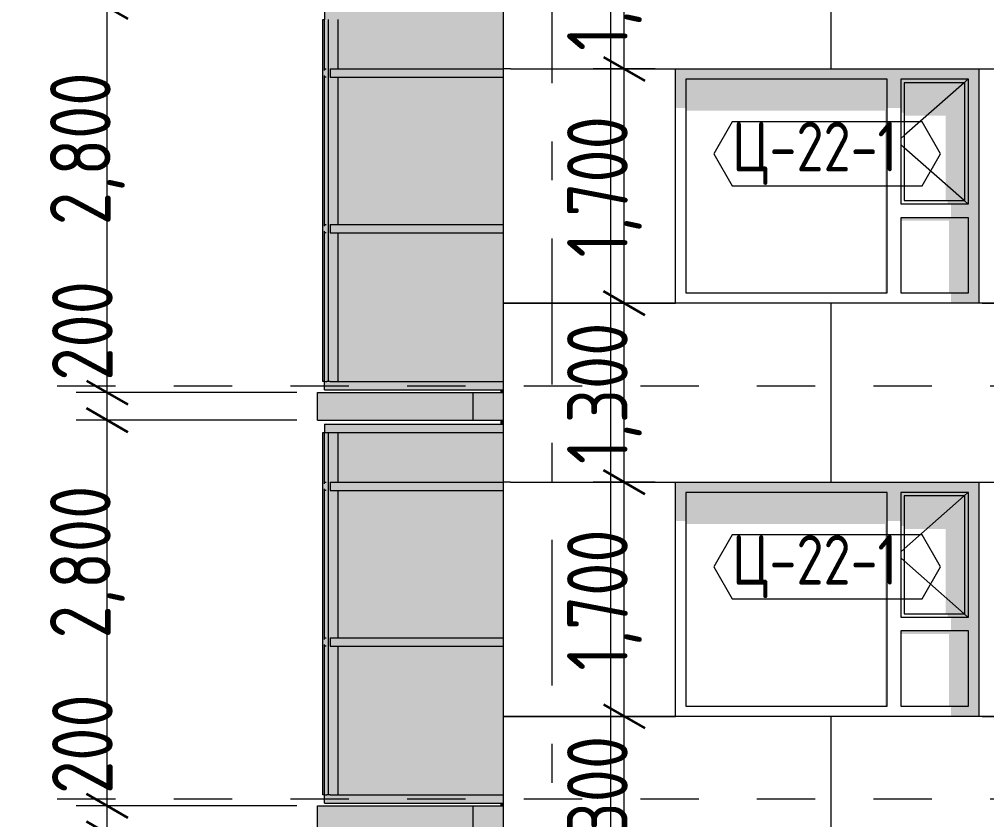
# Model space of a CAD drawing. Header units: millimetres. Extents: x 18162 to 7085488, y 72188 to 247925.
# Drawn here: x 5802644 to 5809667, y 115234 to 121044 of the extents above; entities that cross this region are included whole.
import ezdxf
from ezdxf.enums import TextEntityAlignment as Align

# ---------------------------------------------------------------- set-up
doc = ezdxf.new("R2010")
doc.units = ezdxf.units.MM
doc.header["$MEASUREMENT"] = 0
doc.linetypes.add('Dashed', pattern=[423.333333, 211.666667, -211.666667])
doc.linetypes.add('Double Dashed', pattern=[1093.611073, 529.166651, -211.666656, 141.111112, -211.666656])
for name, color, linetype in [('Archicad Windows', 7, 'Continuous'), ('Finish - Wall', 7, 'Continuous'), ('Structural - Bearing', 7, 'Continuous'), ('Structural - Grid', 7, 'Continuous')]:
    doc.layers.add(name, color=color, linetype=linetype)
doc.styles.add('GENERATED_STYLE_3', font='', dxfattribs={"width": 0.8})
doc.styles.get('GENERATED_STYLE_3').set_extended_font_data('ISOCPEUR MON')
doc.dimstyles.new('GENERATED_STYLE__15', dxfattribs={"dimtxt": 440.00001, "dimasz": 228, "dimexe": 0.18, "dimexo": 150, "dimgap": 0, "dimtad": 1, "dimdec": 0, "dimzin": 0, "dimdsep": 46, "dimtxsty": 'GENERATED_STYLE_3', "dimblk": 'ARROWHEAD_2', "dimblk1": 'ARROWHEAD_2', "dimblk2": 'ARROWHEAD_2', "dimcen": 0.09, "dimclrd": 13, "dimclre": 13, "dimclrt": 13, "dimadec": 0, "dimazin": 0, "dimtfac": 1, "dimtdec": 4, "dimtmove": 0, "dimatfit": 3, "dimfxl": 1, "dimtolj": 1, "dimtzin": 0, "dimarcsym": 0})
doc.dimstyles.new('GENERATED_STYLE__19', dxfattribs={"dimtxt": 440.00001, "dimasz": 228, "dimexe": 0.18, "dimexo": 31028.935828, "dimgap": 0, "dimtad": 1, "dimdec": 0, "dimzin": 0, "dimdsep": 46, "dimtxsty": 'GENERATED_STYLE_3', "dimblk": 'ARROWHEAD_2', "dimblk1": 'ARROWHEAD_2', "dimblk2": 'ARROWHEAD_2', "dimcen": 0.09, "dimclrd": 13, "dimclre": 13, "dimclrt": 13, "dimadec": 0, "dimazin": 0, "dimtfac": 1, "dimtdec": 4, "dimtmove": 0, "dimatfit": 3, "dimfxl": 1, "dimtolj": 1, "dimtzin": 0, "dimarcsym": 0})
doc.dimstyles.new('GENERATED_STYLE__30', dxfattribs={"dimtxt": 440.00001, "dimasz": 228, "dimexe": 0.18, "dimexo": 0.0625, "dimgap": 0, "dimtad": 1, "dimdec": 0, "dimzin": 0, "dimdsep": 46, "dimtxsty": 'GENERATED_STYLE_3', "dimblk": 'ARROWHEAD_2', "dimblk1": 'ARROWHEAD_2', "dimblk2": 'ARROWHEAD_2', "dimcen": 0.09, "dimclrd": 13, "dimclre": 13, "dimclrt": 13, "dimadec": 0, "dimazin": 0, "dimtfac": 1, "dimtdec": 4, "dimtmove": 0, "dimatfit": 3, "dimfxl": 1, "dimtolj": 1, "dimtzin": 0, "dimarcsym": 0})

# ---------------------------------------------------------------- blocks, each defined once
blk = doc.blocks.new('*X2294', base_point=(5785635.3, 106384.1))
at = {"layer": 'Structural - Bearing', "color": 8, "linetype": 'Continuous', "lineweight": 13}
for p, q in [((5806208.8, 117684.1), (5806158.8, 117684.1)), ((5806158.8, 115984.1), (5806208.8, 115984.1)), ((5806208.8, 115984.1), (5806158.8, 115984.1))]:
    blk.add_line(p, q, dxfattribs=at)
blk = doc.blocks.new('*X2295', base_point=(5785635.3, 106384.1))
at = {"layer": 'Structural - Bearing', "color": 8, "linetype": 'Continuous', "lineweight": 13}
for p, q in [((5806935.3, 118284.1), (5806935.3, 115984.1)), ((5808535.3, 118284.1), (5808535.3, 117684.1)), ((5806208.8, 117684.1), (5806435.3, 117684.1)), ((5806435.3, 117684.1), (5806935.3, 117684.1)), ((5806935.3, 117684.1), (5807408.8, 117684.1)), ((5809608.8, 117684.1), (5809635.3, 117684.1)), ((5809635.3, 117684.1), (5810135.3, 117684.1)), ((5806208.8, 115984.1), (5806435.3, 115984.1)), ((5806435.3, 115984.1), (5806208.8, 115984.1)), ((5806935.3, 115984.1), (5806435.3, 115984.1)), ((5806435.3, 115984.1), (5806935.3, 115984.1)), ((5806935.3, 115984.1), (5807408.8, 115984.1)), ((5806935.3, 115984.1), (5806935.3, 115384.1)), ((5807408.8, 115984.1), (5806935.3, 115984.1)), ((5808535.3, 115984.1), (5808535.3, 115384.1)), ((5809635.3, 115984.1), (5809608.8, 115984.1)), ((5810135.3, 115984.1), (5809635.3, 115984.1)), ((5809635.3, 115984.1), (5810135.3, 115984.1)), ((5806935.3, 115384.1), (5806935.3, 115284.1)), ((5808535.3, 115384.1), (5808535.3, 115284.1))]:
    blk.add_line(p, q, dxfattribs=at)
blk = doc.blocks.new('*X2299', base_point=(5785635.3, 106384.1))
at = {"layer": 'Structural - Bearing', "color": 7, "linetype": 'Continuous', "lineweight": 9}
blk.add_line((5805935.3, 115334.1), (5805935.3, 115134.1), dxfattribs=at)
blk = doc.blocks.new('*X2300', base_point=(5785635.3, 106384.1))
at = {"layer": 'Structural - Bearing', "color": 8, "linetype": 'Continuous', "lineweight": 13}
for p, q in [((5806208.8, 120684.1), (5806158.8, 120684.1)), ((5806158.8, 118984.1), (5806208.8, 118984.1)), ((5806208.8, 118984.1), (5806158.8, 118984.1))]:
    blk.add_line(p, q, dxfattribs=at)
blk = doc.blocks.new('*X2301', base_point=(5785635.3, 106384.1))
at = {"layer": 'Structural - Bearing', "color": 8, "linetype": 'Continuous', "lineweight": 13}
for p, q in [((5806935.3, 121284.1), (5806935.3, 118984.1)), ((5808535.3, 121284.1), (5808535.3, 120684.1)), ((5806208.8, 120684.1), (5806435.3, 120684.1)), ((5806435.3, 120684.1), (5806935.3, 120684.1)), ((5806935.3, 120684.1), (5807408.8, 120684.1)), ((5809608.8, 120684.1), (5809635.3, 120684.1)), ((5809635.3, 120684.1), (5810135.3, 120684.1)), ((5806208.8, 118984.1), (5806435.3, 118984.1)), ((5806435.3, 118984.1), (5806208.8, 118984.1)), ((5806935.3, 118984.1), (5806435.3, 118984.1)), ((5806435.3, 118984.1), (5806935.3, 118984.1)), ((5806935.3, 118984.1), (5807408.8, 118984.1)), ((5806935.3, 118984.1), (5806935.3, 118384.1)), ((5807408.8, 118984.1), (5806935.3, 118984.1)), ((5808535.3, 118984.1), (5808535.3, 118384.1)), ((5809635.3, 118984.1), (5809608.8, 118984.1)), ((5810135.3, 118984.1), (5809635.3, 118984.1)), ((5809635.3, 118984.1), (5810135.3, 118984.1)), ((5806935.3, 118384.1), (5806935.3, 118284.1)), ((5808535.3, 118384.1), (5808535.3, 118284.1))]:
    blk.add_line(p, q, dxfattribs=at)
blk = doc.blocks.new('*X2305', base_point=(5785635.3, 106384.1))
at = {"layer": 'Structural - Bearing', "color": 7, "linetype": 'Continuous', "lineweight": 9}
blk.add_line((5805935.3, 118334.1), (5805935.3, 118134.1), dxfattribs=at)
blk = doc.blocks.new('*X2475', base_point=(5785635.3, 106384.1))
at = {"layer": 'Structural - Bearing', "color": 8, "linetype": 'Continuous', "lineweight": 13}
for p, q in [((5806935.3, 115284.1), (5806935.3, 112984.1)), ((5808535.3, 115284.1), (5808535.3, 114684.1))]:
    blk.add_line(p, q, dxfattribs=at)
blk = doc.blocks.new('*D2529', base_point=(5785635.3, 106384.1))
at = {"color": 13, "linetype": 'Continuous', "lineweight": 13}
for p, q in [((5803282.1, 115334.1), (5803282.1, 118134.1)), ((5804658.8, 115334.1), (5803057.1, 115334.1)), ((5803282.1, 115134.1), (5803282.1, 115334.1)), ((5804658.8, 115134.1), (5803057.1, 115134.1))]:
    blk.add_line(p, q, dxfattribs=at)
at = {"color": 12, "linetype": 'Continuous', "lineweight": 35}
for p, q in [((5803132.1, 115420.7), (5803432.1, 115247.5)), ((5803132.1, 115220.7), (5803432.1, 115047.5))]:
    blk.add_line(p, q, dxfattribs=at)
blk = doc.blocks.new('ARROWHEAD_2')
at = {"color": 0, "linetype": 'Continuous', "lineweight": 0}
for p, q in [((-0.378, -0.655), (0.378, 0.655)), ((0, 0), (-1, 0))]:
    blk.add_line(p, q, dxfattribs=at)
blk = doc.blocks.new('*D2530', base_point=(5785635.3, 106384.1))
at = {"color": 12, "linetype": 'Continuous', "lineweight": 35}
for p, q in [((5803132.1, 118220.7), (5803432.1, 118047.5)), ((5803132.1, 115420.7), (5803432.1, 115247.5))]:
    blk.add_line(p, q, dxfattribs=at)
at = {"color": 13, "linetype": 'Continuous', "lineweight": 13}
for p, q in [((5804658.8, 118134.1), (5803057.1, 118134.1)), ((5803282.1, 115334.1), (5803282.1, 118134.1))]:
    blk.add_line(p, q, dxfattribs=at)
at = {"color": 13, "lineweight": 13, "char_height": 440, "attachment_point": 7, "rotation": 90, "style": 'GENERATED_STYLE_3'}
for s, insert in [('\\A1;{\\pql;\\fISOCPEUR MON|b0|i0|c0|p0;\\W0.800000;2,800}', (5803409.6, 116549.6)), ('\\A1;{\\pql;\\fISOCPEUR MON|b0|i0|c0|p0;\\W0.800000;200}', (5803321.8, 115420.8))]:
    blk.add_mtext(s, dxfattribs=dict(at, insert=insert))
blk = doc.blocks.new('*D2531', base_point=(5785635.3, 106384.1))
at = {"color": 12, "linetype": 'Continuous', "lineweight": 35}
for p, q in [((5803132.1, 118420.7), (5803432.1, 118247.5)), ((5803132.1, 118220.7), (5803432.1, 118047.5))]:
    blk.add_line(p, q, dxfattribs=at)
at = {"color": 13, "linetype": 'Continuous', "lineweight": 13}
for p, q in [((5803282.1, 118134.1), (5803282.1, 118334.1)), ((5804658.8, 118134.1), (5803057.1, 118134.1))]:
    blk.add_line(p, q, dxfattribs=at)
blk = doc.blocks.new('*D2532', base_point=(5785635.3, 106384.1))
at = {"color": 12, "linetype": 'Continuous', "lineweight": 35}
for p, q in [((5803132.1, 121220.7), (5803432.1, 121047.5)), ((5803132.1, 118420.7), (5803432.1, 118247.5))]:
    blk.add_line(p, q, dxfattribs=at)
at = {"color": 13, "linetype": 'Continuous', "lineweight": 13}
for p, q in [((5804658.8, 121134.1), (5803057.1, 121134.1)), ((5803282.1, 118334.1), (5803282.1, 121134.1)), ((5804658.8, 118334.1), (5803057.1, 118334.1)), ((5803282.1, 118134.1), (5803282.1, 118334.1))]:
    blk.add_line(p, q, dxfattribs=at)
at = {"color": 13, "lineweight": 13, "char_height": 440, "attachment_point": 7, "rotation": 90, "style": 'GENERATED_STYLE_3'}
for s, insert in [('\\A1;{\\pql;\\fISOCPEUR MON|b0|i0|c0|p0;\\W0.800000;2,800}', (5803409.6, 119549.6)), ('\\A1;{\\pql;\\fISOCPEUR MON|b0|i0|c0|p0;\\W0.800000;200}', (5803321.8, 118420.8))]:
    blk.add_mtext(s, dxfattribs=dict(at, insert=insert))
blk = doc.blocks.new('*D2563', base_point=(5785635.3, 106384.1))
at = {"color": 13, "linetype": 'Continuous', "lineweight": 13}
for p, q in [((5807035.7, 114684.1), (5807035.7, 115984.1)), ((5807260.7, 114684.1), (5806810.7, 114684.1)), ((5807035.7, 112984.1), (5807035.7, 114684.1)), ((5807260.7, 112984.1), (5806810.7, 112984.1)), ((5807035.7, 111684.1), (5807035.7, 112984.1))]:
    blk.add_line(p, q, dxfattribs=at)
at = {"color": 12, "linetype": 'Continuous', "lineweight": 35}
for p, q in [((5806885.7, 114770.7), (5807185.7, 114597.5)), ((5806885.7, 113070.7), (5807185.7, 112897.5))]:
    blk.add_line(p, q, dxfattribs=at)
at = {"color": 13, "lineweight": 13, "insert": (5807163.3, 113315.9), "char_height": 440, "attachment_point": 7, "rotation": 90, "style": 'GENERATED_STYLE_3'}
blk.add_mtext('\\A1;{\\pql;\\fISOCPEUR MON|b0|i0|c0|p0;\\W0.800000;1,700}', dxfattribs=at)
blk = doc.blocks.new('*D2564', base_point=(5785635.3, 106384.1))
at = {"color": 12, "linetype": 'Continuous', "lineweight": 35}
for p, q in [((5806885.7, 116070.7), (5807185.7, 115897.5)), ((5806885.7, 114770.7), (5807185.7, 114597.5))]:
    blk.add_line(p, q, dxfattribs=at)
at = {"color": 13, "linetype": 'Continuous', "lineweight": 13}
blk.add_line((5807035.7, 114684.1), (5807035.7, 115984.1), dxfattribs=at)
at = {"color": 13, "lineweight": 13, "insert": (5807163.3, 114815.9), "char_height": 440, "attachment_point": 7, "rotation": 90, "style": 'GENERATED_STYLE_3'}
blk.add_mtext('\\A1;{\\pql;\\fISOCPEUR MON|b0|i0|c0|p0;\\W0.800000;1,300}', dxfattribs=at)
blk = doc.blocks.new('*D2565', base_point=(5785635.3, 106384.1))
at = {"color": 13, "linetype": 'Continuous', "lineweight": 13}
for p, q in [((5807035.7, 117684.1), (5807035.7, 118984.1)), ((5807260.7, 117684.1), (5806810.7, 117684.1)), ((5807035.7, 115984.1), (5807035.7, 117684.1)), ((5807260.7, 115984.1), (5806810.7, 115984.1)), ((5807035.7, 114684.1), (5807035.7, 115984.1))]:
    blk.add_line(p, q, dxfattribs=at)
at = {"color": 12, "linetype": 'Continuous', "lineweight": 35}
for p, q in [((5806885.7, 117770.7), (5807185.7, 117597.5)), ((5806885.7, 116070.7), (5807185.7, 115897.5))]:
    blk.add_line(p, q, dxfattribs=at)
at = {"color": 13, "lineweight": 13, "insert": (5807163.3, 116315.9), "char_height": 440, "attachment_point": 7, "rotation": 90, "style": 'GENERATED_STYLE_3'}
blk.add_mtext('\\A1;{\\pql;\\fISOCPEUR MON|b0|i0|c0|p0;\\W0.800000;1,700}', dxfattribs=at)
blk = doc.blocks.new('*D2566', base_point=(5785635.3, 106384.1))
at = {"color": 12, "linetype": 'Continuous', "lineweight": 35}
for p, q in [((5806885.7, 119070.7), (5807185.7, 118897.5)), ((5806885.7, 117770.7), (5807185.7, 117597.5))]:
    blk.add_line(p, q, dxfattribs=at)
at = {"color": 13, "linetype": 'Continuous', "lineweight": 13}
blk.add_line((5807035.7, 117684.1), (5807035.7, 118984.1), dxfattribs=at)
at = {"color": 13, "lineweight": 13, "insert": (5807163.3, 117815.9), "char_height": 440, "attachment_point": 7, "rotation": 90, "style": 'GENERATED_STYLE_3'}
blk.add_mtext('\\A1;{\\pql;\\fISOCPEUR MON|b0|i0|c0|p0;\\W0.800000;1,300}', dxfattribs=at)
blk = doc.blocks.new('*D2567', base_point=(5785635.3, 106384.1))
at = {"color": 13, "linetype": 'Continuous', "lineweight": 13}
for p, q in [((5807035.7, 120684.1), (5807035.7, 121984.1)), ((5807260.7, 120684.1), (5806810.7, 120684.1)), ((5807035.7, 118984.1), (5807035.7, 120684.1)), ((5807260.7, 118984.1), (5806810.7, 118984.1)), ((5807035.7, 117684.1), (5807035.7, 118984.1))]:
    blk.add_line(p, q, dxfattribs=at)
at = {"color": 12, "linetype": 'Continuous', "lineweight": 35}
for p, q in [((5806885.7, 120770.7), (5807185.7, 120597.5)), ((5806885.7, 119070.7), (5807185.7, 118897.5))]:
    blk.add_line(p, q, dxfattribs=at)
at = {"color": 13, "lineweight": 13, "insert": (5807163.3, 119315.9), "char_height": 440, "attachment_point": 7, "rotation": 90, "style": 'GENERATED_STYLE_3'}
blk.add_mtext('\\A1;{\\pql;\\fISOCPEUR MON|b0|i0|c0|p0;\\W0.800000;1,700}', dxfattribs=at)
blk = doc.blocks.new('*D2568', base_point=(5785635.3, 106384.1))
at = {"color": 12, "linetype": 'Continuous', "lineweight": 35}
for p, q in [((5806885.7, 122070.7), (5807185.7, 121897.5)), ((5806885.7, 120770.7), (5807185.7, 120597.5))]:
    blk.add_line(p, q, dxfattribs=at)
at = {"color": 13, "linetype": 'Continuous', "lineweight": 13}
blk.add_line((5807035.7, 120684.1), (5807035.7, 121984.1), dxfattribs=at)
at = {"color": 13, "lineweight": 13, "insert": (5807163.3, 120815.9), "char_height": 440, "attachment_point": 7, "rotation": 90, "style": 'GENERATED_STYLE_3'}
blk.add_mtext('\\A1;{\\pql;\\fISOCPEUR MON|b0|i0|c0|p0;\\W0.800000;1,300}', dxfattribs=at)
blk = doc.blocks.new('*D2569', base_point=(5785635.3, 106384.1))
at = {"color": 12, "linetype": 'Continuous', "lineweight": 35}
for p, q in [((5806885.7, 123770.7), (5807185.7, 123597.5)), ((5806885.7, 122070.7), (5807185.7, 121897.5))]:
    blk.add_line(p, q, dxfattribs=at)
at = {"color": 13, "linetype": 'Continuous', "lineweight": 13}
for p, q in [((5807260.7, 123684.1), (5806810.7, 123684.1)), ((5807035.7, 121984.1), (5807035.7, 123684.1)), ((5807260.7, 121984.1), (5806810.7, 121984.1)), ((5807035.7, 120684.1), (5807035.7, 121984.1))]:
    blk.add_line(p, q, dxfattribs=at)
at = {"color": 13, "lineweight": 13, "insert": (5807163.3, 122315.9), "char_height": 440, "attachment_point": 7, "rotation": 90, "style": 'GENERATED_STYLE_3'}
blk.add_mtext('\\A1;{\\pql;\\fISOCPEUR MON|b0|i0|c0|p0;\\W0.800000;1,700}', dxfattribs=at)
blk = doc.blocks.new('*D2598', base_point=(5785635.3, 106384.1))
at = {"color": 13, "linetype": 'Continuous', "lineweight": 13}
for p, q in [((5838478.4, 115334.1), (5838478.4, 118134.1)), ((5838703.4, 115334.1), (5837187.8, 115334.1)), ((5838478.4, 115134.1), (5838478.4, 115334.1)), ((5838703.4, 115134.1), (5837187.8, 115134.1))]:
    blk.add_line(p, q, dxfattribs=at)
at = {"color": 12, "linetype": 'Continuous', "lineweight": 35}
for p, q in [((5838328.4, 115420.7), (5838628.4, 115247.5)), ((5838328.4, 115220.7), (5838628.4, 115047.5))]:
    blk.add_line(p, q, dxfattribs=at)
blk = doc.blocks.new('*D2599', base_point=(5785635.3, 106384.1))
at = {"color": 12, "linetype": 'Continuous', "lineweight": 35}
for p, q in [((5838328.4, 118220.7), (5838628.4, 118047.5)), ((5838328.4, 115420.7), (5838628.4, 115247.5))]:
    blk.add_line(p, q, dxfattribs=at)
at = {"color": 13, "linetype": 'Continuous', "lineweight": 13}
for p, q in [((5838703.4, 118134.1), (5837187.8, 118134.1)), ((5838478.4, 115334.1), (5838478.4, 118134.1))]:
    blk.add_line(p, q, dxfattribs=at)
at = {"color": 13, "lineweight": 13, "char_height": 440, "attachment_point": 7, "rotation": 90, "style": 'GENERATED_STYLE_3'}
for s, insert in [('\\A1;{\\pql;\\fISOCPEUR MON|b0|i0|c0|p0;\\W0.800000;2,800}', (5838605.9, 116549.6)), ('\\A1;{\\pql;\\fISOCPEUR MON|b0|i0|c0|p0;\\W0.800000;200}', (5838518.1, 115420.8))]:
    blk.add_mtext(s, dxfattribs=dict(at, insert=insert))
blk = doc.blocks.new('*D2600', base_point=(5785635.3, 106384.1))
at = {"color": 12, "linetype": 'Continuous', "lineweight": 35}
for p, q in [((5838328.4, 118420.7), (5838628.4, 118247.5)), ((5838328.4, 118220.7), (5838628.4, 118047.5))]:
    blk.add_line(p, q, dxfattribs=at)
at = {"color": 13, "linetype": 'Continuous', "lineweight": 13}
for p, q in [((5838478.4, 118134.1), (5838478.4, 118334.1)), ((5838703.4, 118134.1), (5837187.8, 118134.1))]:
    blk.add_line(p, q, dxfattribs=at)
blk = doc.blocks.new('*D2601', base_point=(5785635.3, 106384.1))
at = {"color": 12, "linetype": 'Continuous', "lineweight": 35}
for p, q in [((5838328.4, 121220.7), (5838628.4, 121047.5)), ((5838328.4, 118420.7), (5838628.4, 118247.5))]:
    blk.add_line(p, q, dxfattribs=at)
at = {"color": 13, "linetype": 'Continuous', "lineweight": 13}
for p, q in [((5838703.4, 121134.1), (5837187.8, 121134.1)), ((5838478.4, 118334.1), (5838478.4, 121134.1)), ((5838703.4, 118334.1), (5837187.8, 118334.1)), ((5838478.4, 118134.1), (5838478.4, 118334.1))]:
    blk.add_line(p, q, dxfattribs=at)
at = {"color": 13, "lineweight": 13, "char_height": 440, "attachment_point": 7, "rotation": 90, "style": 'GENERATED_STYLE_3'}
for s, insert in [('\\A1;{\\pql;\\fISOCPEUR MON|b0|i0|c0|p0;\\W0.800000;2,800}', (5838605.9, 119549.6)), ('\\A1;{\\pql;\\fISOCPEUR MON|b0|i0|c0|p0;\\W0.800000;200}', (5838518.1, 118420.8))]:
    blk.add_mtext(s, dxfattribs=dict(at, insert=insert))
blk = doc.blocks.new('*D2639', base_point=(5785635.3, 106384.1))
at = {"color": 12, "linetype": 'Continuous', "lineweight": 35}
for p, q in [((5802232.1, 145220.7), (5802532.1, 145047.5)), ((5802232.1, 112420.7), (5802532.1, 112247.5))]:
    blk.add_line(p, q, dxfattribs=at)
at = {"color": 13, "linetype": 'Continuous', "lineweight": 13}
for p, q in [((5804808.8, 145134.1), (5802157.1, 145134.1)), ((5802382.1, 112334.1), (5802382.1, 145134.1)), ((5804808.8, 112334.1), (5802157.1, 112334.1)), ((5802382.1, 112134.1), (5802382.1, 112334.1))]:
    blk.add_line(p, q, dxfattribs=at)
at = {"color": 13, "lineweight": 13, "char_height": 440, "attachment_point": 7, "rotation": 90, "style": 'GENERATED_STYLE_3'}
for s, insert in [('\\A1;{\\pql;\\fISOCPEUR MON|b0|i0|c0|p0;\\W0.800000;200}', (5802421.8, 144309.7)), ('\\A1;{\\pql;\\fISOCPEUR MON|b0|i0|c0|p0;\\W0.800000;32,800}', (5802509.6, 127689))]:
    blk.add_mtext(s, dxfattribs=dict(at, insert=insert))
blk = doc.blocks.new('*D2646', base_point=(5785635.3, 106384.1))
at = {"color": 13, "linetype": 'Continuous', "lineweight": 13}
for p, q in [((5801482.5, 156834.1), (5801482.5, 156980.8)), ((5816658.8, 156834.1), (5801257.5, 156834.1)), ((5801482.5, 102734.1), (5801482.5, 156834.1)), ((5806188.8, 102734.1), (5801257.5, 102734.1)), ((5801482.5, 102587.4), (5801482.5, 102734.1))]:
    blk.add_line(p, q, dxfattribs=at)
at = {"color": 12, "linetype": 'Continuous', "lineweight": 35}
for p, q in [((5801632.5, 156747.5), (5801332.5, 156920.7)), ((5801332.5, 102820.7), (5801632.5, 102647.5))]:
    blk.add_line(p, q, dxfattribs=at)
at = {"color": 13, "lineweight": 13, "insert": (5801610.1, 129125.4), "char_height": 440, "attachment_point": 7, "rotation": 90, "style": 'GENERATED_STYLE_3'}
blk.add_mtext('\\A1;{\\pql;\\fISOCPEUR MON|b0|i0|c0|p0;\\W0.800000;54,100}', dxfattribs=at)
blk = doc.blocks.new('Label_128_3', base_point=(5808508.8, 116834.1))
at = {"color": 13, "linetype": 'Continuous', "lineweight": 13, "flags": 128}
blk.add_lwpolyline([(5807684.9, 117068.3), (5807819, 116836.1), (5809198.6, 116836.1), (5809332.7, 117068.3), (5809198.6, 117300.6), (5807819, 117300.6)], close=True, dxfattribs=at)
at = {"color": 13, "lineweight": 13, "insert": (5807819, 117299.9), "char_height": 360, "attachment_point": 1, "style": 'GENERATED_STYLE_3'}
blk.add_mtext('\\A1;{\\pql;\\pt0,253000;\\fISOCPEUR MON|b0|i0|c0|p0;\\W0.800000;Ц-22-1\\fISOCPEUR MON|b0|i0|c0|p0;\\W0.800000;\\A1{\\H.66x;\\S^  ;}\\fISOCPEUR MON|b0|i0|c0|p0;\\W0.800000;\\fISOCPEUR MON|b0|i0|c0|p0;\\W0.800000;\\A1{\\H.66x;\\S^  ;}\\fISOCPEUR MON|b0|i0|c0|p0;\\W0.800000; \\fISOCPEUR MON|b0|i0|c0|p0;\\W0.800000;\\fISOCPEUR MON|b0|i0|c0|p0;\\W0.800000;\\fISOCPEUR MON|b0|i0|c0|p0;\\W0.800000;\\fISOCPEUR MON|b0|i0|c0|p0;\\W0.800000;\\fISOCPEUR MON|b0|i0|c0|p0;\\W0.800000;\\fISOCPEUR MON|b0|i0|c0|p0;\\W0.800000;\\fISOCPEUR MON|b0|i0|c0|p0;\\W0.800000;\\fISOCPEUR MON|b0|i0|c0|p0;\\W0.800000;\\fISOCPEUR MON|b0|i0|c0|p0;\\W0.800000;\\fISOCPEUR MON|b0|i0|c0|p0;\\W0.800000;\\fISOCPEUR MON|b0|i0|c0|p0;\\W0.800000;\\fISOCPEUR MON|b0|i0|c0|p0;\\W0.800000;\\fISOCPEUR MON|b0|i0|c0|p0;\\W0.800000;\\fISOCPEUR MON|b0|i0|c0|p0;\\W0.800000;\\fISOCPEUR MON|b0|i0|c0|p0;\\W0.800000;\\fISOCPEUR MON|b0|i0|c0|p0;\\W0.800000;\\fISOCPEUR MON|b0|i0|c0|p0;\\W0.800000;\\fISOCPEUR MON|b0|i0|c0|p0;\\W0.800000;\\fISOCPEUR MON|b0|i0|c0|p0;\\W0.800000;\\fISOCPEUR MON|b0|i0|c0|p0;\\W0.800000;\\fISOCPEUR MON|b0|i0|c0|p0;\\W0.800000;\\fISOCPEUR MON|b0|i0|c0|p0;\\W0.800000;\\fISOCPEUR MON|b0|i0|c0|p0;\\W0.800000;\\fISOCPEUR MON|b0|i0|c0|p0;\\W0.800000;\\fISOCPEUR MON|b0|i0|c0|p0;\\W0.800000;\\fISOCPEUR MON|b0|i0|c0|p0;\\W0.800000;\\fISOCPEUR MON|b0|i0|c0|p0;\\W0.800000;\\fISOCPEUR MON|b0|i0|c0|p0;\\W0.800000;\\fISOCPEUR MON|b0|i0|c0|p0;\\W0.800000;\\fISOCPEUR MON|b0|i0|c0|p0;\\W0.800000;\\fISOCPEUR MON|b0|i0|c0|p0;\\W0.800000;\\fISOCPEUR MON|b0|i0|c0|p0;\\W0.800000;\\fISOCPEUR MON|b0|i0|c0|p0;\\W0.800000;\\fISOCPEUR MON|b0|i0|c0|p0;\\W0.800000;\\fISOCPEUR MON|b0|i0|c0|p0;\\W0.800000;\\fISOCPEUR MON|b0|i0|c0|p0;\\W0.800000;\\fISOCPEUR MON|b0|i0|c0|p0;\\W0.800000;\\fISOCPEUR MON|b0|i0|c0|p0;\\W0.800000;\\fISOCPEUR MON|b0|i0|c0|p0;\\W0.800000;\\fISOCPEUR MON|b0|i0|c0|p0;\\W0.800000;\\fISOCPEUR MON|b0|i0|c0|p0;\\W0.800000;\\fISOCPEUR MON|b0|i0|c0|p0;\\W0.800000;\\fISOCPEUR MON|b0|i0|c0|p0;\\W0.800000;}', dxfattribs=at)
blk = doc.blocks.new('Label_133_3', base_point=(5808508.8, 119834.1))
at = {"color": 13, "linetype": 'Continuous', "lineweight": 13, "flags": 128}
blk.add_lwpolyline([(5807684.9, 120068.3), (5807819, 119836.1), (5809198.6, 119836.1), (5809332.7, 120068.3), (5809198.6, 120300.6), (5807819, 120300.6)], close=True, dxfattribs=at)
at = {"color": 13, "lineweight": 13, "insert": (5807819, 120299.9), "char_height": 360, "attachment_point": 1, "style": 'GENERATED_STYLE_3'}
blk.add_mtext('\\A1;{\\pql;\\pt0,253000;\\fISOCPEUR MON|b0|i0|c0|p0;\\W0.800000;Ц-22-1\\fISOCPEUR MON|b0|i0|c0|p0;\\W0.800000;\\A1{\\H.66x;\\S^  ;}\\fISOCPEUR MON|b0|i0|c0|p0;\\W0.800000;\\fISOCPEUR MON|b0|i0|c0|p0;\\W0.800000;\\A1{\\H.66x;\\S^  ;}\\fISOCPEUR MON|b0|i0|c0|p0;\\W0.800000; \\fISOCPEUR MON|b0|i0|c0|p0;\\W0.800000;\\fISOCPEUR MON|b0|i0|c0|p0;\\W0.800000;\\fISOCPEUR MON|b0|i0|c0|p0;\\W0.800000;\\fISOCPEUR MON|b0|i0|c0|p0;\\W0.800000;\\fISOCPEUR MON|b0|i0|c0|p0;\\W0.800000;\\fISOCPEUR MON|b0|i0|c0|p0;\\W0.800000;\\fISOCPEUR MON|b0|i0|c0|p0;\\W0.800000;\\fISOCPEUR MON|b0|i0|c0|p0;\\W0.800000;\\fISOCPEUR MON|b0|i0|c0|p0;\\W0.800000;\\fISOCPEUR MON|b0|i0|c0|p0;\\W0.800000;\\fISOCPEUR MON|b0|i0|c0|p0;\\W0.800000;\\fISOCPEUR MON|b0|i0|c0|p0;\\W0.800000;\\fISOCPEUR MON|b0|i0|c0|p0;\\W0.800000;\\fISOCPEUR MON|b0|i0|c0|p0;\\W0.800000;\\fISOCPEUR MON|b0|i0|c0|p0;\\W0.800000;\\fISOCPEUR MON|b0|i0|c0|p0;\\W0.800000;\\fISOCPEUR MON|b0|i0|c0|p0;\\W0.800000;\\fISOCPEUR MON|b0|i0|c0|p0;\\W0.800000;\\fISOCPEUR MON|b0|i0|c0|p0;\\W0.800000;\\fISOCPEUR MON|b0|i0|c0|p0;\\W0.800000;\\fISOCPEUR MON|b0|i0|c0|p0;\\W0.800000;\\fISOCPEUR MON|b0|i0|c0|p0;\\W0.800000;\\fISOCPEUR MON|b0|i0|c0|p0;\\W0.800000;\\fISOCPEUR MON|b0|i0|c0|p0;\\W0.800000;\\fISOCPEUR MON|b0|i0|c0|p0;\\W0.800000;\\fISOCPEUR MON|b0|i0|c0|p0;\\W0.800000;\\fISOCPEUR MON|b0|i0|c0|p0;\\W0.800000;\\fISOCPEUR MON|b0|i0|c0|p0;\\W0.800000;\\fISOCPEUR MON|b0|i0|c0|p0;\\W0.800000;\\fISOCPEUR MON|b0|i0|c0|p0;\\W0.800000;\\fISOCPEUR MON|b0|i0|c0|p0;\\W0.800000;\\fISOCPEUR MON|b0|i0|c0|p0;\\W0.800000;\\fISOCPEUR MON|b0|i0|c0|p0;\\W0.800000;\\fISOCPEUR MON|b0|i0|c0|p0;\\W0.800000;\\fISOCPEUR MON|b0|i0|c0|p0;\\W0.800000;\\fISOCPEUR MON|b0|i0|c0|p0;\\W0.800000;\\fISOCPEUR MON|b0|i0|c0|p0;\\W0.800000;\\fISOCPEUR MON|b0|i0|c0|p0;\\W0.800000;\\fISOCPEUR MON|b0|i0|c0|p0;\\W0.800000;\\fISOCPEUR MON|b0|i0|c0|p0;\\W0.800000;\\fISOCPEUR MON|b0|i0|c0|p0;\\W0.800000;\\fISOCPEUR MON|b0|i0|c0|p0;\\W0.800000;\\fISOCPEUR MON|b0|i0|c0|p0;\\W0.800000;}', dxfattribs=at)
blk = doc.blocks.new('Standard grid marker[374]_3', base_point=(5806508.8, 166384.1))
at = {"layer": 'Structural - Grid', "color": 13, "linetype": 'Double Dashed', "lineweight": 13, "ltscale": 2}
blk.add_line((5806508.8, 165384.1), (5806508.8, 100884.1), dxfattribs=at)
at = {"layer": 'Structural - Grid', "color": 13, "lineweight": 13, "style": 'GENERATED_STYLE_3'}
blk.add_attdef('AC_MarkerText_1', text='', height=500, rotation=360, dxfattribs=at).set_placement((5806508.8, 99534.1), align=Align.TOP_CENTER)

msp = doc.modelspace()

# ---------------------------------------------------------------- hatches: boundary and pattern name
at = {"layer": 'Archicad Windows', "linetype": 'Continuous', "lineweight": 0}
for points in [[(5808943.8, 120609.1), (5809043.8, 120609.1), (5809533.8, 120609.1), (5809608.8, 120609.1), (5809608.8, 120684.1), (5807408.8, 120684.1), (5807408.8, 120609.1), (5807483.8, 120609.1)], [(5807408.8, 120401.2), (5807483.8, 120401.2), (5807483.8, 120609.1), (5807408.8, 120609.1)], [(5808943.8, 120609.1), (5807483.8, 120609.1), (5807483.8, 120380), (5808928.8, 120380), (5808928.8, 119059.1), (5808943.8, 119059.1)], [(5809043.8, 120609.1), (5808943.8, 120609.1), (5808943.8, 120401.2), (5809043.8, 120401.2)], [(5809533.8, 120609.1), (5809043.8, 120609.1), (5809043.8, 120584.1), (5809068.8, 120584.1), (5809508.8, 120584.1), (5809533.8, 120584.1)], [(5809068.8, 120584.1), (5809043.8, 120584.1), (5809043.8, 120365.9), (5809068.8, 120365.9)], [(5809508.8, 120584.1), (5809068.8, 120584.1), (5809068.8, 120344.7), (5809368.8, 120344.7), (5809368.8, 119729.1), (5809508.8, 119729.1)], [(5809508.8, 119729.1), (5809533.8, 119729.1), (5809533.8, 120584.1), (5809508.8, 120584.1)], [(5809533.8, 119704.1), (5809533.8, 119604.1), (5809533.8, 119059.1), (5809608.8, 119059.1), (5809608.8, 120609.1), (5809533.8, 120609.1)], [(5809533.8, 119729.1), (5809383.8, 119729.1), (5809383.8, 119704.1), (5809533.8, 119704.1)], [(5809533.8, 119704.1), (5809408.8, 119704.1), (5809408.8, 119604.1), (5809533.8, 119604.1)], [(5809533.8, 119604.1), (5809043.8, 119604.1), (5809043.8, 119582.9), (5809393.8, 119582.9), (5809393.8, 119059.1), (5809533.8, 119059.1)], [(5809608.8, 119059.1), (5809408.8, 119059.1), (5809408.8, 118984.1), (5809608.8, 118984.1)], [(5808943.8, 117609.1), (5809043.8, 117609.1), (5809533.8, 117609.1), (5809608.8, 117609.1), (5809608.8, 117684.1), (5807408.8, 117684.1), (5807408.8, 117609.1), (5807483.8, 117609.1)], [(5807483.8, 117609.1), (5807408.8, 117609.1), (5807408.8, 117401.2), (5807483.8, 117401.2)], [(5808943.8, 117609.1), (5807483.8, 117609.1), (5807483.8, 117380), (5808928.8, 117380), (5808928.8, 116059.1), (5808943.8, 116059.1)], [(5808943.8, 117401.2), (5809043.8, 117401.2), (5809043.8, 117609.1), (5808943.8, 117609.1)], [(5809533.8, 117609.1), (5809043.8, 117609.1), (5809043.8, 117584.1), (5809068.8, 117584.1), (5809508.8, 117584.1), (5809533.8, 117584.1)], [(5809068.8, 117584.1), (5809043.8, 117584.1), (5809043.8, 117365.9), (5809068.8, 117365.9)], [(5809068.8, 117344.7), (5809368.8, 117344.7), (5809368.8, 116729.1), (5809508.8, 116729.1), (5809508.8, 117584.1), (5809068.8, 117584.1)], [(5809508.8, 116729.1), (5809533.8, 116729.1), (5809533.8, 117584.1), (5809508.8, 117584.1)], [(5809533.8, 116704.1), (5809533.8, 116604.1), (5809533.8, 116059.1), (5809608.8, 116059.1), (5809608.8, 117609.1), (5809533.8, 117609.1)], [(5809533.8, 116729.1), (5809383.8, 116729.1), (5809383.8, 116704.1), (5809533.8, 116704.1)], [(5809533.8, 116704.1), (5809408.8, 116704.1), (5809408.8, 116604.1), (5809533.8, 116604.1)], [(5809533.8, 116604.1), (5809043.8, 116604.1), (5809043.8, 116582.9), (5809393.8, 116582.9), (5809393.8, 116059.1), (5809533.8, 116059.1)], [(5809408.8, 115984.1), (5809608.8, 115984.1), (5809608.8, 116059.1), (5809408.8, 116059.1)]]:
    msp.add_hatch(color=49, dxfattribs=at).paths.add_polyline_path(points)
at = {"layer": 'Finish - Wall', "linetype": 'Continuous', "lineweight": 0}
for points in [[(5804858.8, 121044.1), (5806158.8, 121044.1), (5806158.8, 121104.1), (5804858.8, 121104.1)], [(5804858.8, 121044.1), (5804846.4, 121044.1), (5804846.4, 120654.1), (5804888.8, 120654.1), (5804888.8, 121044.1), (5804871.4, 121044.1), (5804871.4, 120684.1), (5804858.8, 120671.5)], [(5804858.8, 120684.1), (5804871.4, 120684.1), (5804871.4, 121044.1), (5804858.8, 121044.1)], [(5804888.8, 121044.1), (5804888.8, 120654.1), (5804901.2, 120654.1), (5804901.2, 120684.1), (5804906.2, 120684.1), (5804906.2, 121044.1)], [(5804958.8, 121044.1), (5804906.2, 121044.1), (5804906.2, 120684.1), (5804958.8, 120684.1)], [(5804958.8, 121044.1), (5804958.8, 120684.1), (5806158.8, 120684.1), (5806158.8, 121044.1)], [(5804871.4, 120684.1), (5804858.8, 120684.1), (5804858.8, 120671.5)], [(5804888.8, 119524.1), (5804901.2, 119524.1), (5804901.2, 119554.1), (5804906.2, 119554.1), (5804906.2, 120624.1), (5804901.2, 120624.1), (5804901.2, 120654.1), (5804888.8, 120654.1)], [(5804901.2, 120624.1), (5806158.8, 120624.1), (5806158.8, 120684.1), (5804901.2, 120684.1)], [(5804858.8, 120636.6), (5804858.8, 120624.1), (5804871.4, 120624.1)], [(5804858.8, 120624.1), (5804858.8, 119554.1), (5804871.4, 119554.1), (5804871.4, 120624.1)], [(5804906.2, 120624.1), (5804906.2, 119554.1), (5804958.8, 119554.1), (5804958.8, 120624.1)], [(5804958.8, 120624.1), (5804958.8, 119554.1), (5806158.8, 119554.1), (5806158.8, 120624.1)], [(5804846.4, 118414.1), (5804858.8, 118414.1), (5804858.8, 119506.6), (5804871.4, 119494.1), (5804871.4, 118414.1), (5804888.8, 118414.1), (5804888.8, 119524.1), (5804846.4, 119524.1)], [(5804858.8, 119554.1), (5804858.8, 119541.5), (5804871.4, 119554.1)], [(5804888.8, 118414.1), (5804906.2, 118414.1), (5804906.2, 119494.1), (5804901.2, 119494.1), (5804901.2, 119524.1), (5804888.8, 119524.1)], [(5804901.2, 119494.1), (5806158.8, 119494.1), (5806158.8, 119554.1), (5804901.2, 119554.1)], [(5804858.8, 119506.6), (5804858.8, 119494.1), (5804871.4, 119494.1)], [(5804858.8, 118414.1), (5804871.4, 118414.1), (5804871.4, 119494.1), (5804858.8, 119494.1)], [(5804958.8, 119494.1), (5804906.2, 119494.1), (5804906.2, 118414.1), (5804958.8, 118414.1)], [(5804958.8, 119494.1), (5804958.8, 118414.1), (5806158.8, 118414.1), (5806158.8, 119494.1)], [(5804858.8, 118414.1), (5804858.8, 118354.1), (5806158.8, 118354.1), (5806158.8, 118414.1)], [(5804858.8, 118104.1), (5804858.8, 118044.1), (5806158.8, 118044.1), (5806158.8, 118104.1)], [(5804846.4, 118044.1), (5804846.4, 117654.1), (5804888.8, 117654.1), (5804888.8, 118044.1), (5804871.4, 118044.1), (5804871.4, 117684.1), (5804858.8, 117671.5), (5804858.8, 118044.1)], [(5804858.8, 117684.1), (5804871.4, 117684.1), (5804871.4, 118044.1), (5804858.8, 118044.1)], [(5804888.8, 118044.1), (5804888.8, 117654.1), (5804901.2, 117654.1), (5804901.2, 117684.1), (5804906.2, 117684.1), (5804906.2, 118044.1)], [(5804958.8, 118044.1), (5804906.2, 118044.1), (5804906.2, 117684.1), (5804958.8, 117684.1)], [(5804958.8, 118044.1), (5804958.8, 117684.1), (5806158.8, 117684.1), (5806158.8, 118044.1)], [(5804871.4, 117684.1), (5804858.8, 117684.1), (5804858.8, 117671.5)], [(5804858.8, 117636.6), (5804858.8, 117624.1), (5804871.4, 117624.1)], [(5804888.8, 117654.1), (5804888.8, 116524.1), (5804901.2, 116524.1), (5804901.2, 116554.1), (5804906.2, 116554.1), (5804906.2, 117624.1), (5804901.2, 117624.1), (5804901.2, 117654.1)], [(5804901.2, 117624.1), (5806158.8, 117624.1), (5806158.8, 117684.1), (5804901.2, 117684.1)], [(5804858.8, 117624.1), (5804858.8, 116554.1), (5804871.4, 116554.1), (5804871.4, 117624.1)], [(5804906.2, 117624.1), (5804906.2, 116554.1), (5804958.8, 116554.1), (5804958.8, 117624.1)], [(5804958.8, 117624.1), (5804958.8, 116554.1), (5806158.8, 116554.1), (5806158.8, 117624.1)], [(5804846.4, 115414.1), (5804858.8, 115414.1), (5804858.8, 116506.6), (5804871.4, 116494.1), (5804871.4, 115414.1), (5804888.8, 115414.1), (5804888.8, 116524.1), (5804846.4, 116524.1)], [(5804858.8, 116554.1), (5804858.8, 116541.5), (5804871.4, 116554.1)], [(5804858.8, 116506.6), (5804858.8, 116494.1), (5804871.4, 116494.1)], [(5804888.8, 116524.1), (5804888.8, 115414.1), (5804906.2, 115414.1), (5804906.2, 116494.1), (5804901.2, 116494.1), (5804901.2, 116524.1)], [(5804901.2, 116494.1), (5806158.8, 116494.1), (5806158.8, 116554.1), (5804901.2, 116554.1)], [(5804858.8, 115414.1), (5804871.4, 115414.1), (5804871.4, 116494.1), (5804858.8, 116494.1)], [(5804958.8, 116494.1), (5804906.2, 116494.1), (5804906.2, 115414.1), (5804958.8, 115414.1)], [(5804958.8, 116494.1), (5804958.8, 115414.1), (5806158.8, 115414.1), (5806158.8, 116494.1)], [(5804858.8, 115354.1), (5806158.8, 115354.1), (5806158.8, 115414.1), (5804858.8, 115414.1)]]:
    msp.add_hatch(color=49, dxfattribs=at).paths.add_polyline_path(points)
h = msp.add_hatch(color=49, dxfattribs=at)
h.paths.add_polyline_path([(5804888.8, 120654.1), (5804846.4, 120654.1), (5804846.4, 119524.1), (5804888.8, 119524.1)])
h.paths.add_polyline_path([(5804858.8, 120636.6), (5804871.4, 120624.1), (5804871.4, 119554.1), (5804858.8, 119541.5)], flags=0)
h = msp.add_hatch(color=49, dxfattribs=at)
h.paths.add_polyline_path([(5804888.8, 117654.1), (5804846.4, 117654.1), (5804846.4, 116524.1), (5804888.8, 116524.1)])
h.paths.add_polyline_path([(5804858.8, 117636.6), (5804871.4, 117624.1), (5804871.4, 116554.1), (5804858.8, 116541.5)], flags=0)
at = {"layer": 'Structural - Bearing', "linetype": 'Continuous', "lineweight": 0}
for points in [[(5804808.8, 118134.1), (5806158.8, 118134.1), (5806158.8, 118334.1), (5804808.8, 118334.1)], [(5806158.8, 118354.1), (5806138.8, 118354.1), (5806138.8, 118334.1), (5806158.8, 118334.1)], [(5806158.8, 118134.1), (5806138.8, 118134.1), (5806138.8, 118104.1), (5806158.8, 118104.1)], [(5806158.8, 115334.1), (5804808.8, 115334.1), (5804808.8, 115134.1), (5806158.8, 115134.1)], [(5806158.8, 115354.1), (5806138.8, 115354.1), (5806138.8, 115334.1), (5806158.8, 115334.1)]]:
    msp.add_hatch(color=49, dxfattribs=at).paths.add_polyline_path(points)

# ---------------------------------------------------------------- linework, layer by layer
at = {"color": 8, "linetype": 'Dashed', "lineweight": 13, "ltscale": 2}
for p, q in [((5800379.4, 118384.1), (5841359.8, 118384.1)), ((5800379.4, 115384.1), (5841359.8, 115384.1))]:
    msp.add_line(p, q, dxfattribs=at)
at = {"layer": 'Archicad Windows', "color": 7, "linetype": 'Continuous', "lineweight": 13}
for p, q in [((5807408.8, 118984.1), (5807408.8, 120684.1)), ((5807408.8, 120684.1), (5809608.8, 120684.1)), ((5809608.8, 120684.1), (5809608.8, 118984.1)), ((5809608.8, 118984.1), (5807408.8, 118984.1)), ((5807408.8, 115984.1), (5807408.8, 117684.1)), ((5807408.8, 117684.1), (5809608.8, 117684.1)), ((5809608.8, 117684.1), (5809608.8, 115984.1)), ((5809608.8, 115984.1), (5807408.8, 115984.1))]:
    msp.add_line(p, q, dxfattribs=at)
at = {"layer": 'Archicad Windows', "color": 7, "linetype": 'Continuous', "lineweight": 9}
for p, q in [((5807483.8, 120609.1), (5807483.8, 119059.1)), ((5808943.8, 120609.1), (5807483.8, 120609.1)), ((5808943.8, 119059.1), (5808943.8, 120609.1)), ((5809043.8, 120609.1), (5809043.8, 119704.1)), ((5809533.8, 120609.1), (5809043.8, 120609.1)), ((5809068.8, 120584.1), (5809068.8, 119729.1)), ((5809508.8, 120584.1), (5809068.8, 120584.1)), ((5809502.3, 120584.1), (5809068.8, 120200.8)), ((5809530.6, 120609.1), (5809502.3, 120584.1)), ((5809508.8, 119729.1), (5809508.8, 120584.1)), ((5809533.8, 119704.1), (5809533.8, 120609.1)), ((5809068.8, 120200.8), (5809043.8, 120178.7)), ((5809068.8, 120112.4), (5809043.8, 120134.5)), ((5809502.3, 119729.1), (5809068.8, 120112.4)), ((5809043.8, 119704.1), (5809533.8, 119704.1)), ((5809068.8, 119729.1), (5809508.8, 119729.1)), ((5809530.6, 119704.1), (5809502.3, 119729.1)), ((5809043.8, 119604.1), (5809043.8, 119059.1)), ((5809533.8, 119604.1), (5809043.8, 119604.1)), ((5809533.8, 119059.1), (5809533.8, 119604.1)), ((5807483.8, 119059.1), (5808943.8, 119059.1)), ((5809043.8, 119059.1), (5809533.8, 119059.1)), ((5807483.8, 117609.1), (5807483.8, 116059.1)), ((5808943.8, 117609.1), (5807483.8, 117609.1)), ((5808943.8, 116059.1), (5808943.8, 117609.1)), ((5809043.8, 117609.1), (5809043.8, 116704.1)), ((5809533.8, 117609.1), (5809043.8, 117609.1)), ((5809068.8, 117584.1), (5809068.8, 116729.1)), ((5809508.8, 117584.1), (5809068.8, 117584.1)), ((5809502.3, 117584.1), (5809068.8, 117200.8)), ((5809530.6, 117609.1), (5809502.3, 117584.1)), ((5809508.8, 116729.1), (5809508.8, 117584.1)), ((5809533.8, 116704.1), (5809533.8, 117609.1)), ((5809068.8, 117200.8), (5809043.8, 117178.7)), ((5809068.8, 117112.4), (5809043.8, 117134.5)), ((5809502.3, 116729.1), (5809068.8, 117112.4)), ((5809068.8, 116729.1), (5809508.8, 116729.1)), ((5809530.6, 116704.1), (5809502.3, 116729.1)), ((5809043.8, 116704.1), (5809533.8, 116704.1)), ((5809043.8, 116604.1), (5809043.8, 116059.1)), ((5809533.8, 116604.1), (5809043.8, 116604.1)), ((5809533.8, 116059.1), (5809533.8, 116604.1)), ((5807483.8, 116059.1), (5808943.8, 116059.1)), ((5809043.8, 116059.1), (5809533.8, 116059.1))]:
    msp.add_line(p, q, dxfattribs=at)
at = {"layer": 'Finish - Wall', "color": 7, "linetype": 'Continuous', "lineweight": 9}
for p, q in [((5804858.8, 121104.1), (5804858.8, 121044.1)), ((5804846.4, 121044.1), (5804858.8, 121044.1)), ((5804846.4, 120654.1), (5804846.4, 121044.1)), ((5804858.8, 120684.1), (5804858.8, 121044.1)), ((5804888.8, 120654.1), (5804888.8, 121044.1)), ((5804958.8, 120684.1), (5804958.8, 121044.1)), ((5804846.4, 119524.1), (5804846.4, 120654.1)), ((5804858.8, 120671.5), (5804858.8, 120684.1)), ((5804858.8, 120684.1), (5804871.4, 120684.1)), ((5804888.8, 119524.1), (5804888.8, 120654.1)), ((5804901.2, 120684.1), (5806158.8, 120684.1)), ((5804901.2, 120684.1), (5804901.2, 120624.1)), ((5804858.8, 120624.1), (5804858.8, 120636.6)), ((5804871.4, 120624.1), (5804858.8, 120624.1)), ((5804858.8, 119554.1), (5804858.8, 120624.1)), ((5804901.2, 120624.1), (5806158.8, 120624.1)), ((5804958.8, 119554.1), (5804958.8, 120624.1)), ((5804846.4, 118414.1), (5804846.4, 119524.1)), ((5804858.8, 119541.5), (5804858.8, 119554.1)), ((5804858.8, 119554.1), (5804871.4, 119554.1)), ((5804888.8, 118414.1), (5804888.8, 119524.1)), ((5804901.2, 119554.1), (5806158.8, 119554.1)), ((5804901.2, 119554.1), (5804901.2, 119494.1)), ((5804858.8, 119494.1), (5804858.8, 119506.6)), ((5804871.4, 119494.1), (5804858.8, 119494.1)), ((5804858.8, 118414.1), (5804858.8, 119494.1)), ((5804901.2, 119494.1), (5806158.8, 119494.1)), ((5804958.8, 118414.1), (5804958.8, 119494.1)), ((5804858.8, 118414.1), (5804846.4, 118414.1)), ((5804858.8, 118414.1), (5804876.4, 118414.1)), ((5804858.8, 118354.1), (5804858.8, 118414.1)), ((5804888.8, 118414.1), (5804876.4, 118414.1)), ((5804901.2, 118414.1), (5804888.8, 118414.1)), ((5804901.2, 118414.1), (5806158.8, 118414.1)), ((5804858.8, 118354.1), (5806158.8, 118354.1)), ((5804858.8, 118104.1), (5804858.8, 118044.1)), ((5804858.8, 118104.1), (5806158.8, 118104.1)), ((5804846.4, 118044.1), (5804858.8, 118044.1)), ((5804846.4, 117654.1), (5804846.4, 118044.1)), ((5804858.8, 118044.1), (5806158.8, 118044.1)), ((5804858.8, 117684.1), (5804858.8, 118044.1)), ((5804888.8, 117654.1), (5804888.8, 118044.1)), ((5804958.8, 117684.1), (5804958.8, 118044.1)), ((5804846.4, 116524.1), (5804846.4, 117654.1)), ((5804858.8, 117671.5), (5804858.8, 117684.1)), ((5804858.8, 117684.1), (5804871.4, 117684.1)), ((5804858.8, 117624.1), (5804858.8, 117636.6)), ((5804888.8, 116524.1), (5804888.8, 117654.1)), ((5804901.2, 117684.1), (5806158.8, 117684.1)), ((5804901.2, 117684.1), (5804901.2, 117624.1)), ((5804871.4, 117624.1), (5804858.8, 117624.1)), ((5804858.8, 116554.1), (5804858.8, 117624.1)), ((5804901.2, 117624.1), (5806158.8, 117624.1)), ((5804958.8, 116554.1), (5804958.8, 117624.1)), ((5804846.4, 115414.1), (5804846.4, 116524.1)), ((5804858.8, 116541.5), (5804858.8, 116554.1)), ((5804858.8, 116554.1), (5804871.4, 116554.1)), ((5804858.8, 116494.1), (5804858.8, 116506.6)), ((5804888.8, 115414.1), (5804888.8, 116524.1)), ((5804901.2, 116554.1), (5806158.8, 116554.1)), ((5804901.2, 116554.1), (5804901.2, 116494.1)), ((5804871.4, 116494.1), (5804858.8, 116494.1)), ((5804858.8, 115414.1), (5804858.8, 116494.1)), ((5804901.2, 116494.1), (5806158.8, 116494.1)), ((5804958.8, 115414.1), (5804958.8, 116494.1)), ((5804858.8, 115414.1), (5804846.4, 115414.1)), ((5804858.8, 115414.1), (5804876.4, 115414.1)), ((5804858.8, 115354.1), (5804858.8, 115414.1)), ((5804888.8, 115414.1), (5804876.4, 115414.1)), ((5804901.2, 115414.1), (5804888.8, 115414.1)), ((5804901.2, 115414.1), (5806158.8, 115414.1)), ((5804858.8, 115354.1), (5806158.8, 115354.1))]:
    msp.add_line(p, q, dxfattribs=at)
at = {"layer": 'Structural - Bearing', "color": 7, "linetype": 'Continuous', "lineweight": 13}
for p, q in [((5806158.8, 118284.1), (5806158.8, 121284.1)), ((5804808.8, 118334.1), (5806158.8, 118334.1)), ((5804808.8, 118134.1), (5804808.8, 118334.1)), ((5806138.8, 118354.1), (5806138.8, 118334.1)), ((5806158.8, 115284.1), (5806158.8, 118284.1)), ((5804808.8, 118134.1), (5806158.8, 118134.1)), ((5806138.8, 118134.1), (5806138.8, 118104.1)), ((5804808.8, 115334.1), (5806158.8, 115334.1)), ((5804808.8, 115134.1), (5804808.8, 115334.1)), ((5806138.8, 115354.1), (5806138.8, 115334.1)), ((5806158.8, 112334.1), (5806158.8, 115284.1))]:
    msp.add_line(p, q, dxfattribs=at)

# ---------------------------------------------------------------- block references
at = {"color": 12, "linetype": 'Continuous', "lineweight": 13}
for name, p in [('Label_133_3', (5808508.8, 119834.1)), ('Label_128_3', (5808508.8, 116834.1))]:
    msp.add_blockref(name, p, dxfattribs=at)
at = {"layer": 'Structural - Bearing', "lineweight": 0}
for name in ['*X2301', '*X2300', '*X2305', '*X2295', '*X2294', '*X2299', '*X2475']:
    msp.add_blockref(name, (5785635.3, 106384.1), dxfattribs=at)
at = {"layer": 'Structural - Grid', "color": 13, "linetype": 'Continuous', "lineweight": 13}
msp.add_blockref('Standard grid marker[374]_3', (5806508.8, 166384.1), dxfattribs=at)

# ---------------------------------------------------------------- dimensions: what is measured, and where the dimension line sits
at = {"color": 13, "linetype": 'Continuous', "lineweight": 13}
for base, p1, p2, dimstyle, picture, middle in [((5801482.5, 156834.1), (5806188.8, 102734.1), (5816658.8, 156834.1), 'GENERATED_STYLE__30', '*D2646', (5801174.5, 130029.9)), ((5802382.1, 145134.1), (5804808.8, 112334.1), (5804808.8, 145134.1), 'GENERATED_STYLE__30', '*D2639', (5802074.1, 128593.4)), ((5807035.7, 123684.1), (5807408.8, 121984.1), (5807408.8, 123684.1), 'GENERATED_STYLE__15', '*D2569', (5806727.7, 123053)), ((5807035.7, 121984.1), (5807408.8, 120684.1), (5807408.8, 121984.1), 'GENERATED_STYLE__15', '*D2568', (5806727.7, 121553)), ((5807035.7, 120684.1), (5807408.8, 118984.1), (5807408.8, 120684.1), 'GENERATED_STYLE__15', '*D2567', (5806727.7, 120053)), ((5803282.1, 121134.1), (5805483.8, 118334.1), (5805483.8, 121134.1), 'GENERATED_STYLE__15', '*D2532', (5802974.1, 120286.7)), ((5838478.4, 121134.1), (5805483.8, 118334.1), (5805483.8, 121134.1), 'GENERATED_STYLE__19', '*D2601', (5838170.4, 120286.7)), ((5807035.7, 118984.1), (5807408.8, 117684.1), (5807408.8, 118984.1), 'GENERATED_STYLE__15', '*D2566', (5806727.7, 118553)), ((5807035.7, 117684.1), (5807408.8, 115984.1), (5807408.8, 117684.1), 'GENERATED_STYLE__15', '*D2565', (5806727.7, 117053)), ((5803282.1, 118334.1), (5805483.8, 118134.1), (5805483.8, 118334.1), 'GENERATED_STYLE__15', '*D2531', (5802974.1, 118923)), ((5838478.4, 118334.1), (5805483.8, 118134.1), (5805483.8, 118334.1), 'GENERATED_STYLE__19', '*D2600', (5838170.4, 118923)), ((5803282.1, 118134.1), (5805483.8, 115334.1), (5805483.8, 118134.1), 'GENERATED_STYLE__15', '*D2530', (5802974.1, 117286.7)), ((5838478.4, 118134.1), (5805483.8, 115334.1), (5805483.8, 118134.1), 'GENERATED_STYLE__19', '*D2599', (5838170.4, 117286.7)), ((5803282.1, 115334.1), (5805483.8, 115134.1), (5805483.8, 115334.1), 'GENERATED_STYLE__15', '*D2529', (5802974.1, 115923)), ((5838478.4, 115334.1), (5805483.8, 115134.1), (5805483.8, 115334.1), 'GENERATED_STYLE__19', '*D2598', (5838170.4, 115923)), ((5807035.7, 115984.1), (5807408.8, 114684.1), (5807408.8, 115984.1), 'GENERATED_STYLE__15', '*D2564', (5806727.7, 115553)), ((5807035.7, 114684.1), (5807408.8, 112984.1), (5807408.8, 114684.1), 'GENERATED_STYLE__15', '*D2563', (5806727.7, 114053))]:
    dim = msp.add_linear_dim(base=base, p1=p1, p2=p2, angle=90, dimstyle=dimstyle, dxfattribs=at)
    dim.commit()
    dim.dimension.update_dxf_attribs({"geometry": picture, "text_midpoint": middle, "dimtype": 160, "text_rotation": 90})

doc.saveas('drawing.dxf')
